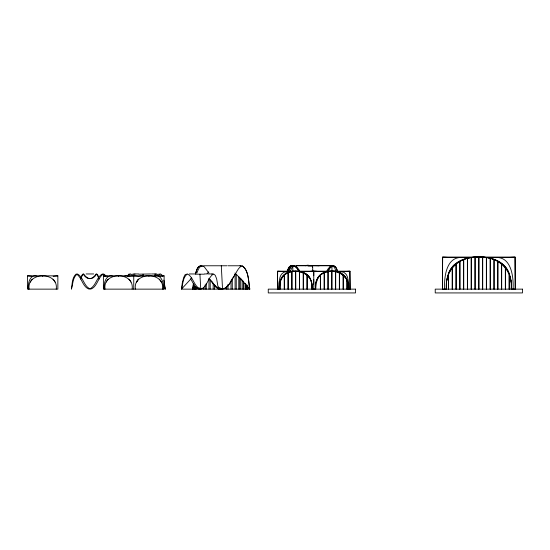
<?xml version="1.0" encoding="UTF-8"?>
<svg xmlns="http://www.w3.org/2000/svg" width="550" height="550" viewBox="0 0 550 550"><rect width="100%" height="100%" fill="white"/><g stroke="black" fill="none" stroke-linecap="round" stroke-linejoin="round"><path stroke-width="0.82" d="M194.776 289.135L194.776 286.935M194.899 289.135L194.899 286.577M195.436 289.135L195.436 286.591M195.793 289.135L195.793 286.653M196.852 289.135L196.852 287.416M203.741 289.135L203.741 287.451M206.257 289.135L206.257 283.381M210.21 289.135L210.21 279.317M214.493 289.135L214.493 284.907M228.002 289.135L228.002 284.302M232.286 289.135L232.286 278.403M236.252 289.135L236.252 274.539M239.779 289.135L239.779 277.454M277.447 289.142L277.64 271.184L349.903 271.184L350.089 289.142L347.944 289.135C350.584 273.543 331.671 266.633 320.629 274.931A12.519 10.842 -90 0 0 317.804 278.431L316.174 283.168L315.728 289.135L311.816 289.135C314.449 273.543 295.543 266.633 284.494 274.931A12.519 10.842 -90 0 0 282.487 277.124C280.067 280.61 279.524 284.996 279.593 289.135L277.447 289.142L277.64 271.184L280.913 271.404M292.868 271.507L292.827 266.475C295.783 264.268 298.141 268.641 299.619 270.676M308.234 265.774L308.241 265.396L311.403 265.478M313.768 284.226L313.768 279.414M313.768 275.722L313.768 272.91M315.762 271.638L313.768 271.569L313.768 271.198L317.096 271.384M331.836 271.569C323.139 269.356 314.181 278.541 315.343 287.781M442.447 289.142L442.64 257.07L515.061 257.07L515.254 289.142L511.143 289.135C513.954 270.469 497.083 255.117 478.851 257.448C460.618 255.117 443.747 270.469 446.559 289.135L442.447 289.142L442.64 257.07L450.422 257.579M478.851 257.097C487.362 257.036 496.636 258.637 503.168 264.571M28.325 289.135C27.631 283.676 29.92 273.563 37.441 276.32M104.218 289.135C103.524 283.676 105.813 273.563 113.334 276.32M278.616 289.135L278.836 283.168L280.06 277.124A11.729 5.864 -90 0 1 281.669 274.038L283.876 272.181L287.671 271.638M444.599 289.135C444.015 277.152 446.208 255.894 462.743 257.572M29.143 289.135C26.427 271.377 58.926 271.377 56.217 289.135M105.036 289.135C102.321 271.377 134.826 271.377 132.11 289.135M135.396 289.135C132.681 271.377 165.179 271.377 162.463 289.135M279.4 289.135L279.675 283.058L281.353 278.224A12.815 11.158 -89.9 0 1 284.247 274.649C287.966 271.576 293.061 270.978 297.722 271.267M446.373 289.135L446.524 281.634L449.047 272.243A23.54 20.439 -89.9 0 1 453.977 265.1C467.527 254.011 490.174 254.004 503.724 265.1A23.54 20.439 89.9 0 1 508.647 272.243L511.17 281.634L511.328 289.135M348.136 289.135L348.267 286.192M511.521 289.142L511.404 283.834M190.534 278.761C193.036 282.336 194.535 287.829 199.141 289.135L199.189 287.657M211.193 280.699C213.476 283.958 215.689 288.53 220.055 289.135L220.089 287.973M279.269 286.192L279.214 289.142M279.311 285.697L279.476 284.226M295.659 271.48L295.701 271.184A29.425 25.486 -89.8 0 1 303.064 272.236M163.316 287.767L165.303 289.135L163.873 280.129M208.842 278.664L218.426 289.135L216.624 278.761L215.27 275.357L213.586 273.955C207.762 277.296 207.536 286.894 200.757 289.135C193.903 286.873 193.566 277.104 187.461 273.955C182.731 277.049 183.054 284.116 181.479 289.135L249.755 289.135C248.442 282.212 248.841 268.95 241.801 265.843M312.311 265.918L312.366 265.478L311.822 265.478M143.007 274.182L143.248 276.224M199.925 274.182L200.757 289.135M312.634 265.478L312.737 269.782M279.551 283.745C280.184 278.726 283.401 273.886 288.365 272.319M193.353 286.976L192.857 289.135L194.844 286.859M193.896 284.309L192.857 289.135L193.414 283.718L192.837 289.066M195.339 274.209C196.481 271.363 196.982 266.076 200.791 265.843M195.635 273.164C196.666 270.566 197.237 266.668 200.31 265.774L201.279 266.035M286.997 271.452L288.826 267.314L290.868 265.478A4.228 2.833 79.7 0 1 291.913 265.478L292.978 266.014M287.341 271.191C288.234 269.191 289.094 265.636 291.864 265.843M196.804 273.164C198.014 270.511 198.976 265.843 202.586 265.843M289.967 271.446L292.827 266.502M288.228 271.452L290.317 267.314L292.579 265.478A4.228 3.087 78.8 0 1 293.714 265.478L296.333 267.314L299.372 271.452M289.465 269.644L289.616 269.287M288.619 271.191C290.311 263.814 296.292 265.155 298.815 271.191M127.222 276.327L128.803 274.127L130.027 274.127M289.967 268.531L290.593 267.424M128.116 276.327L129.264 274.608L130.536 273.955L131.931 274.608L133.437 276.327M235.187 274.209C231.571 279.407 226.538 293.879 218.35 286.976M233.949 276.361C230.67 280.926 227.982 289.609 221.141 288.874M234.575 275.275C236.857 272.037 238.253 267.197 242.275 265.774C248.875 270.854 248.469 281.38 249.728 289.135C244.956 283.635 240.157 278.149 234.974 273.027M326.645 271.446C328.769 266.166 334.104 263.147 335.672 270.676M327.518 271.452L330.385 267.314L332.819 265.478A4.228 2.833 -79.7 0 1 333.864 265.478L335.906 267.314L337.741 271.452M317.804 278.431L318.615 277.124A11.729 11.729 0 0 1 321.832 274.038M328.048 271.191C330.378 265.224 336.022 263.78 337.391 271.191M153.966 276.327L155.375 274.608L156.667 273.955L157.822 274.608L158.84 276.327M290.826 267.087L291.878 266.049M318.209 265.774L318.986 265.918M158.476 275.357L160.456 273.955L161.618 274.608L162.635 276.327M207.075 273.563L208.711 271.941M191.771 277.963L181.479 289.135L182.284 282.961L183.693 277.475L185.157 274.608L186.945 274.127M454.534 264.571C461.072 258.624 470.305 257.063 478.851 257.07L478.851 257.448M305.745 265.918L306.288 265.478L318.368 265.478M138.958 274.182L150.604 273.955M195.876 274.182L204.022 274.182M329.863 266.014L331.018 265.478A4.228 3.087 -78.8 0 1 332.152 265.478L333.211 266.014M211.853 281.744C214.06 284.941 217.498 290.764 222.145 288.558M123.812 276.32L126.163 275.853L128.514 276.32M138.992 276.32L141.343 275.853L143.688 276.32M154.172 276.32C161.693 273.563 163.983 283.676 163.288 289.135M292.174 265.897L293.418 265.904M132.598 274.127L133.822 274.127M329.615 265.897L330.976 265.904M133.678 274.127L135.018 274.127M154.839 274.127L156.179 274.127M158.634 274.127L159.974 274.127M211.757 274.127L213.097 274.127M199.141 289.135L200.049 288.963M220.055 289.135L221.451 288.874M53.157 276.32L57.86 275.853L57.86 289.135L27.5 289.135L27.5 275.853L57.86 275.853M129.051 276.32L133.753 275.853L138.449 276.32M159.411 276.32L164.106 275.853L164.106 289.135L103.393 289.135L103.393 275.853L164.106 275.853M201.554 265.843L204.215 266.778L208.986 273.164M239.999 265.843L241.031 265.843M331.072 265.843L332.104 265.843M328.556 271.404C337.095 269.314 347.263 274.471 347.985 283.745M346.624 271.404L349.903 271.184L350.089 289.142M306.488 265.478L308.344 265.396M507.279 257.579L515.061 257.07L515.254 289.142M339.866 271.638L343.661 272.181L345.868 274.038A11.729 5.864 -90 0 1 347.476 277.124L348.7 283.168L348.92 289.135M494.952 257.572C511.493 255.894 513.686 277.152 513.102 289.135M313.576 289.135L313.961 289.135M315.59 265.416L313.053 265.478M315.59 265.416L317.336 265.416M339.192 272.236A29.425 25.486 -89.8 0 0 331.836 271.246C327.807 271.143 323.551 272.03 320.375 274.649A12.815 11.158 -89.9 0 0 317.488 278.224L315.81 283.058L315.343 289.142L315.336 288.234M311.774 271.638L313.768 271.569M348.569 271.611L349.903 271.569L335.122 271.569M511.06 257.572L515.061 257.448L481.374 257.448M303.401 265.409L305.511 265.403M301.874 265.409L304.102 265.409M476.321 257.448L442.64 257.448L446.641 257.572M295.996 265.409L300.52 265.409M324.211 265.409L327.711 265.409M299.386 265.409L302.754 265.409M326.363 265.409L330.275 265.409M306.302 265.554L318.443 265.554M306.302 265.739L318.443 265.739M203.383 265.774L227.129 265.774M228.147 265.774L240.522 265.774M295.996 265.774L305.511 265.774M318.168 265.774L306.288 265.478M319.22 265.774L330.275 265.774M292.421 271.569L277.64 271.569L278.967 271.611M298.987 271.569L328.549 271.569M86.123 273.955L93.692 273.955M134.599 273.955L138.579 273.955M151.463 273.955L155.526 273.955M189.317 273.955L195.174 273.955M204.407 273.955L206.766 273.955M207.646 273.955L212.444 273.955M320.629 265.409L325.346 265.409M319.22 265.403L321.331 265.409M103.393 275.853L108.096 276.32M27.5 275.853L32.203 276.32M318.285 265.471L317.336 265.416M297.743 271.267L303.057 272.332L307.161 274.649A12.815 11.158 89.9 0 1 310.056 278.224L311.726 283.058L312.194 289.142L311.933 284.226M303.043 272.319C308.007 273.886 311.224 278.726 311.857 283.745M339.192 272.332L343.296 274.649A12.815 11.158 89.9 0 1 346.184 278.224L347.861 283.058L348.322 289.142M104.816 276.327L103.675 274.608L102.396 273.955C96.291 277.104 95.954 286.873 89.1 289.135C82.321 286.894 82.094 277.296 76.271 273.955C71.988 277.255 72.249 284.096 71.431 289.135C73.006 284.116 72.689 277.049 77.412 273.955C83.524 277.104 83.854 286.873 90.709 289.135C97.488 286.894 97.714 277.296 103.537 273.955L104.699 274.608L105.71 276.327M218.426 289.135L218.109 287.732M165.303 289.135L164.787 286.763M348.061 284.226L348.226 285.697M312.407 266.118L312.366 265.478M221.292 265.774L222.537 289.135M511.328 282.947L509.527 274.423A24.145 20.907 90 0 0 503.181 264.543M312.496 266.619L312.558 267.279M312.785 270.043L312.847 271.397M446.181 289.142L446.572 281.188L448.174 274.423A24.145 20.914 90 0 1 454.513 264.543M313.768 271.899L313.768 272.449M509.286 274.649L509.286 289.135M509.135 274.649L509.135 289.135M505.491 267.561L505.491 289.135M505.34 267.561L505.34 289.135M501.696 263.752L501.696 289.135M501.545 263.752L501.545 289.135M497.901 261.319L497.901 289.135M497.75 261.319L497.75 289.135M494.106 259.683L494.106 289.135M493.955 259.683L493.955 289.135M490.311 258.603L490.311 289.135M490.16 258.603L490.16 289.135M486.516 257.923L486.516 289.135M486.365 257.923L486.365 289.135M482.721 257.558L482.721 289.135M482.57 257.558L482.57 289.135M478.926 257.448L478.926 289.135M478.775 257.448L478.775 289.135M475.131 257.558L475.131 289.135M474.98 257.558L474.98 289.135M471.336 257.923L471.336 289.135M471.185 257.923L471.185 289.135M467.541 258.603L467.541 289.135M467.39 258.603L467.39 289.135M463.746 259.683L463.746 289.135M463.595 259.683L463.595 289.135M459.951 261.319L459.951 289.135M459.8 261.319L459.8 289.135M456.156 263.752L456.156 289.135M456.005 263.752L456.005 289.135M452.361 267.561L452.361 289.135M452.21 267.561L452.21 289.135M448.566 274.649L448.566 289.135M448.415 274.649L448.415 289.135M347.091 281.208L347.091 289.135M346.94 281.208L346.94 289.135M343.296 275.082L343.296 289.135M343.145 275.082L343.145 289.135M339.501 272.814L339.501 289.135M339.35 272.814L339.35 289.135M335.706 271.831L335.706 289.135M335.555 271.831L335.555 289.135M331.966 265.774L331.911 289.135M331.76 271.569L331.76 289.135M328.116 271.831L328.116 289.135M327.965 271.831L327.965 289.135M324.321 272.814L324.321 289.135M324.17 272.814L324.17 289.135M320.526 275.082L320.526 289.135M320.375 275.082L320.375 289.135M313.768 289.142L313.768 271.219A29.425 25.486 -89.8 0 0 310.069 271.432M307.161 275.082L307.161 289.135M307.01 275.082L307.01 289.135M303.366 272.814L303.366 289.135M303.215 272.814L303.215 289.135M299.571 271.831L299.571 289.135M299.42 271.831L299.42 289.135M295.776 289.135L295.701 271.184A29.425 25.486 -89.8 0 0 288.344 272.243M295.625 271.569L295.625 289.135M291.981 271.831L291.981 289.135M291.83 271.831L291.83 289.135M288.186 272.814L288.186 289.135M288.035 272.814L288.035 289.135M284.398 275.082L284.398 289.135M284.24 275.082L284.24 289.135M280.603 281.208L280.603 289.135M247.816 286.811L247.816 289.135M247.679 286.481L247.679 289.135M247.17 285.216L247.17 289.135M246.771 284.866L246.771 289.135M245.768 283.993L245.768 289.135M245.114 283.271L245.114 289.135M243.65 281.676L243.65 289.135M242.763 280.039L242.763 289.135M240.879 278.286L240.879 289.135M238.762 276.347L238.762 289.135M235.091 273.934L235.091 289.135M231.014 280.761L231.014 289.135M226.655 286.241L226.655 289.135M213.166 283.195L213.166 289.135M208.972 278.96L208.972 289.135M205.136 284.948L205.136 289.135M148.933 275.853L148.933 276.32M133.753 275.853L133.753 289.135M118.573 275.853L118.573 276.32M42.68 275.853L42.68 276.32M30.326 282.129A9.735 8.429 -90 0 1 32.361 279.173M52.992 279.173A9.735 8.429 -90 0 1 55.034 282.129M449.377 272.429A23.231 20.116 -90 0 1 454.238 265.368M503.463 265.368A23.231 20.116 -90 0 1 508.324 272.429M343.042 274.931A12.519 10.842 -90 0 1 345.056 277.124A11.729 11.729 0 0 0 341.832 274.038M281.676 278.431A12.519 10.842 90 0 1 284.501 274.931M317.474 271.432A29.425 25.486 -89.8 0 0 313.768 271.246A29.425 25.486 89.8 0 0 310.062 271.432M305.704 274.038A11.729 11.729 0 0 1 308.921 277.124M282.487 277.124A11.729 11.729 0 0 1 285.704 274.038M159.246 279.173A9.735 8.429 -90 0 1 161.287 282.129M106.219 282.129A9.735 8.429 -90 0 1 108.254 279.173M128.886 279.173A9.735 8.429 -90 0 1 130.928 282.129M312.565 266.001A5.417 0.908 -2.2 0 1 307.952 265.822M307.519 265.203A4.778 0.488 7.2 0 1 308.137 265.086M306.268 265.416A4.778 0.591 5.9 0 1 306.336 265.258M335.871 270.552A42.006 33.11 -57.2 0 1 336.139 271.308M288.729 270.923A42.006 33.11 57.2 0 1 288.867 270.552M299.324 271.136A42.006 21.725 67.1 0 1 299.798 271.879M80.671 278.898L82.452 275.062L83.655 273.955C87.759 280.005 92.744 280.39 96.724 273.955L97.811 275.062L99.144 279.015L97.364 275.062L96.154 273.955C92.049 280.005 87.065 280.39 83.091 273.955L81.998 275.062L80.671 278.898M249.748 289.066L249.466 288.131L249.728 289.135M355.534 289.135L268.256 289.135L268.256 292.93L355.534 292.93L355.534 289.135M522.5 289.135L435.222 289.135L435.222 292.93L522.5 292.93L522.5 289.135M138.614 279.173A9.735 8.429 -90 0 0 136.579 282.129A9.735 8.429 90 0 1 138.614 279.173"/></g></svg>
